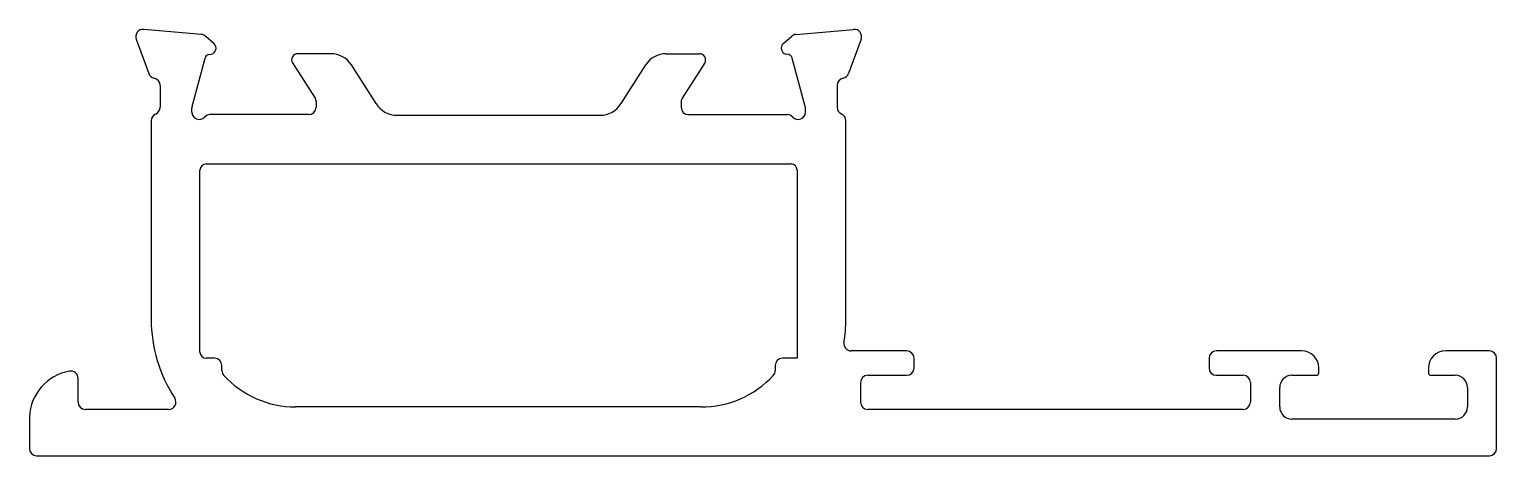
# Model space of a CAD drawing. Extents: x 2227.2 to 2287.4, y 2125.9 to 2143.4.
import ezdxf

# ---------------------------------------------------------------- set-up
doc = ezdxf.new("R2010")
doc.units = 0
doc.layers.get('0').update_dxf_attribs({"linetype": 'CONTINUOUS'})

msp = doc.modelspace()

# ---------------------------------------------------------------- linework, layer by layer
for p, q in [((2234.29, 2143.158), (2231.925, 2143.364)), ((2258.683, 2143.158), (2261.049, 2143.364)), ((2231.617, 2142.963), (2232.13, 2141.552)), ((2234.822, 2142.768), (2234.476, 2143.071)), ((2258.152, 2142.768), (2258.497, 2143.071)), ((2261.357, 2142.963), (2260.843, 2141.552)), ((2233.909, 2140.204), (2234.44, 2142.186)), ((2234.581, 2142.327), (2234.71, 2142.35)), ((2238.032, 2141.985), (2238.955, 2140.543)), ((2239.604, 2142.366), (2238.245, 2142.366)), ((2253.362, 2142.366), (2254.729, 2142.366)), ((2254.942, 2141.985), (2254.019, 2140.543)), ((2258.392, 2142.327), (2258.264, 2142.35)), ((2259.065, 2140.204), (2258.534, 2142.186)), ((2241.461, 2140.32), (2240.447, 2141.904)), ((2252.519, 2141.904), (2251.506, 2140.32)), ((2232.599, 2141.066), (2232.599, 2140.166)), ((2260.375, 2141.066), (2260.375, 2140.166)), ((2233.899, 2139.966), (2233.899, 2140.126)), ((2238.999, 2140.387), (2238.999, 2140.166)), ((2253.975, 2140.387), (2253.975, 2140.166)), ((2259.075, 2139.966), (2259.075, 2140.126)), ((2232.233, 2139.613), (2232.233, 2131.468)), ((2238.699, 2139.866), (2234.646, 2139.866)), ((2242.314, 2139.841), (2250.652, 2139.841)), ((2254.275, 2139.866), (2258.328, 2139.866)), ((2260.733, 2131.468), (2260.733, 2139.616)), ((2234.483, 2137.841), (2258.483, 2137.841)), ((2234.233, 2130.116), (2234.233, 2137.591)), ((2258.733, 2137.591), (2258.733, 2129.866)), ((2263.233, 2130.168), (2260.952, 2130.168)), ((2279.433, 2130.168), (2275.933, 2130.168)), ((2287.133, 2130.168), (2285.333, 2130.168)), ((2234.833, 2129.866), (2234.483, 2129.866)), ((2235.133, 2129.366), (2235.133, 2129.566)), ((2257.833, 2129.566), (2257.833, 2129.366)), ((2258.733, 2129.866), (2258.133, 2129.866)), ((2263.533, 2129.468), (2263.533, 2129.868)), ((2275.633, 2129.868), (2275.633, 2129.468)), ((2280.133, 2129.268), (2280.133, 2129.468)), ((2284.633, 2129.468), (2284.633, 2129.268)), ((2287.433, 2126.168), (2287.433, 2129.868)), ((2229.233, 2128.068), (2229.233, 2129.042)), ((2261.333, 2128.868), (2261.333, 2128.068)), ((2261.633, 2129.168), (2263.233, 2129.168)), ((2275.933, 2129.168), (2277.033, 2129.168)), ((2277.333, 2128.868), (2277.333, 2128.068)), ((2279.033, 2129.168), (2280.033, 2129.168)), ((2284.733, 2129.168), (2285.733, 2129.168)), ((2278.533, 2127.868), (2278.533, 2128.668)), ((2286.233, 2128.668), (2286.233, 2127.868)), ((2227.233, 2127.468), (2227.233, 2126.168)), ((2232.949, 2127.768), (2229.533, 2127.768)), ((2254.782, 2127.868), (2238.159, 2127.868)), ((2277.033, 2127.768), (2261.633, 2127.768)), ((2285.733, 2127.368), (2279.033, 2127.368)), ((2227.533, 2125.868), (2287.133, 2125.868))]:
    msp.add_line(p, q)
for centre, radius, start, end in [((2231.899, 2143.066), 0.3, 85, 200), ((2234.264, 2142.859), 0.3, 45, 85), ((2258.709, 2142.859), 0.3, 95, 135), ((2261.075, 2143.066), 0.3, 340, 95), ((2234.645, 2142.591), 0.25, 285, 45), ((2258.329, 2142.591), 0.25, 135, 255), ((2234.633, 2142.134), 0.2, 105, 165), ((2238.245, 2142.116), 0.25, 90, 211.39551), ((2239.604, 2141.366), 1, 32.60369, 90), ((2253.362, 2141.366), 1, 90, 147.39631), ((2254.729, 2142.116), 0.25, 328.60449, 90), ((2258.34, 2142.134), 0.2, 15, 75), ((2232.412, 2141.655), 0.3, 200, 259.09572), ((2232.299, 2141.066), 0.3, 360, 79.09572), ((2260.675, 2141.066), 0.3, 100.90428, 180), ((2260.561, 2141.655), 0.3, 280.90428, 340), ((2232.299, 2140.166), 0.3, 293.00115, 0), ((2234.199, 2140.126), 0.3, 165, 180), ((2238.699, 2140.166), 0.3, 270, 0), ((2238.699, 2140.387), 0.3, 0, 31.39551), ((2242.314, 2140.841), 1, 211.4, 270), ((2250.652, 2140.841), 1, 270, 328.6), ((2254.275, 2140.387), 0.3, 148.60449, 180), ((2254.275, 2140.166), 0.3, 180, 270), ((2258.775, 2140.126), 0.3, 0, 15), ((2260.675, 2140.166), 0.3, 180, 246.23599), ((2232.533, 2139.613), 0.3, 113.00115, 180), ((2234.199, 2139.966), 0.3, 180, 318.18969), ((2234.646, 2139.566), 0.3, 90, 138.18969), ((2258.328, 2139.566), 0.3, 41.81031, 90), ((2258.775, 2139.966), 0.3, 221.81031, 360), ((2260.433, 2139.616), 0.3, 0, 66.23599), ((2234.483, 2137.591), 0.25, 90, 180), ((2258.483, 2137.591), 0.25, 0, 90), ((2238.133, 2131.468), 5.9, 180, 213.25643), ((2254.833, 2131.468), 5.9, 350.7182, 0), ((2260.952, 2130.468), 0.3, 170.7182, 270), ((2234.483, 2130.116), 0.25, 180, 270), ((2263.233, 2129.868), 0.3, 0, 90), ((2275.933, 2129.868), 0.3, 90, 180), ((2279.433, 2129.468), 0.7, 0, 90), ((2285.333, 2129.468), 0.7, 90, 180), ((2287.133, 2129.868), 0.3, 0, 90), ((2229.235, 2127.364), 2.005, 100.19883, 177.01054), ((2228.933, 2129.042), 0.3, 360, 100.19883), ((2234.833, 2129.566), 0.3, 0, 90), ((2235.433, 2129.366), 0.3, 180, 222.559), ((2257.533, 2129.366), 0.3, 317.44149, 360), ((2258.133, 2129.566), 0.3, 90, 180), ((2263.233, 2129.468), 0.3, 270, 0), ((2275.933, 2129.468), 0.3, 180, 270), ((2238.159, 2131.868), 4, 222.559, 270), ((2254.808, 2131.868), 4, 269.63573, 317.44149), ((2261.633, 2128.868), 0.3, 90, 180), ((2277.033, 2128.868), 0.3, 0, 90), ((2279.033, 2128.668), 0.5, 90, 180), ((2280.033, 2129.268), 0.1, 270, 0), ((2284.733, 2129.268), 0.1, 180, 270), ((2285.733, 2128.668), 0.5, 0, 90), ((2232.949, 2128.068), 0.3, 270, 33.25643), ((2229.533, 2128.068), 0.3, 180, 270), ((2261.633, 2128.068), 0.3, 180, 270), ((2277.033, 2128.068), 0.3, 270, 0), ((2279.033, 2127.868), 0.5, 180, 270), ((2285.733, 2127.868), 0.5, 270, 0), ((2227.533, 2126.168), 0.3, 180, 270), ((2287.133, 2126.168), 0.3, 270, 0)]:
    msp.add_arc(centre, radius, start, end)

doc.saveas('drawing.dxf')
